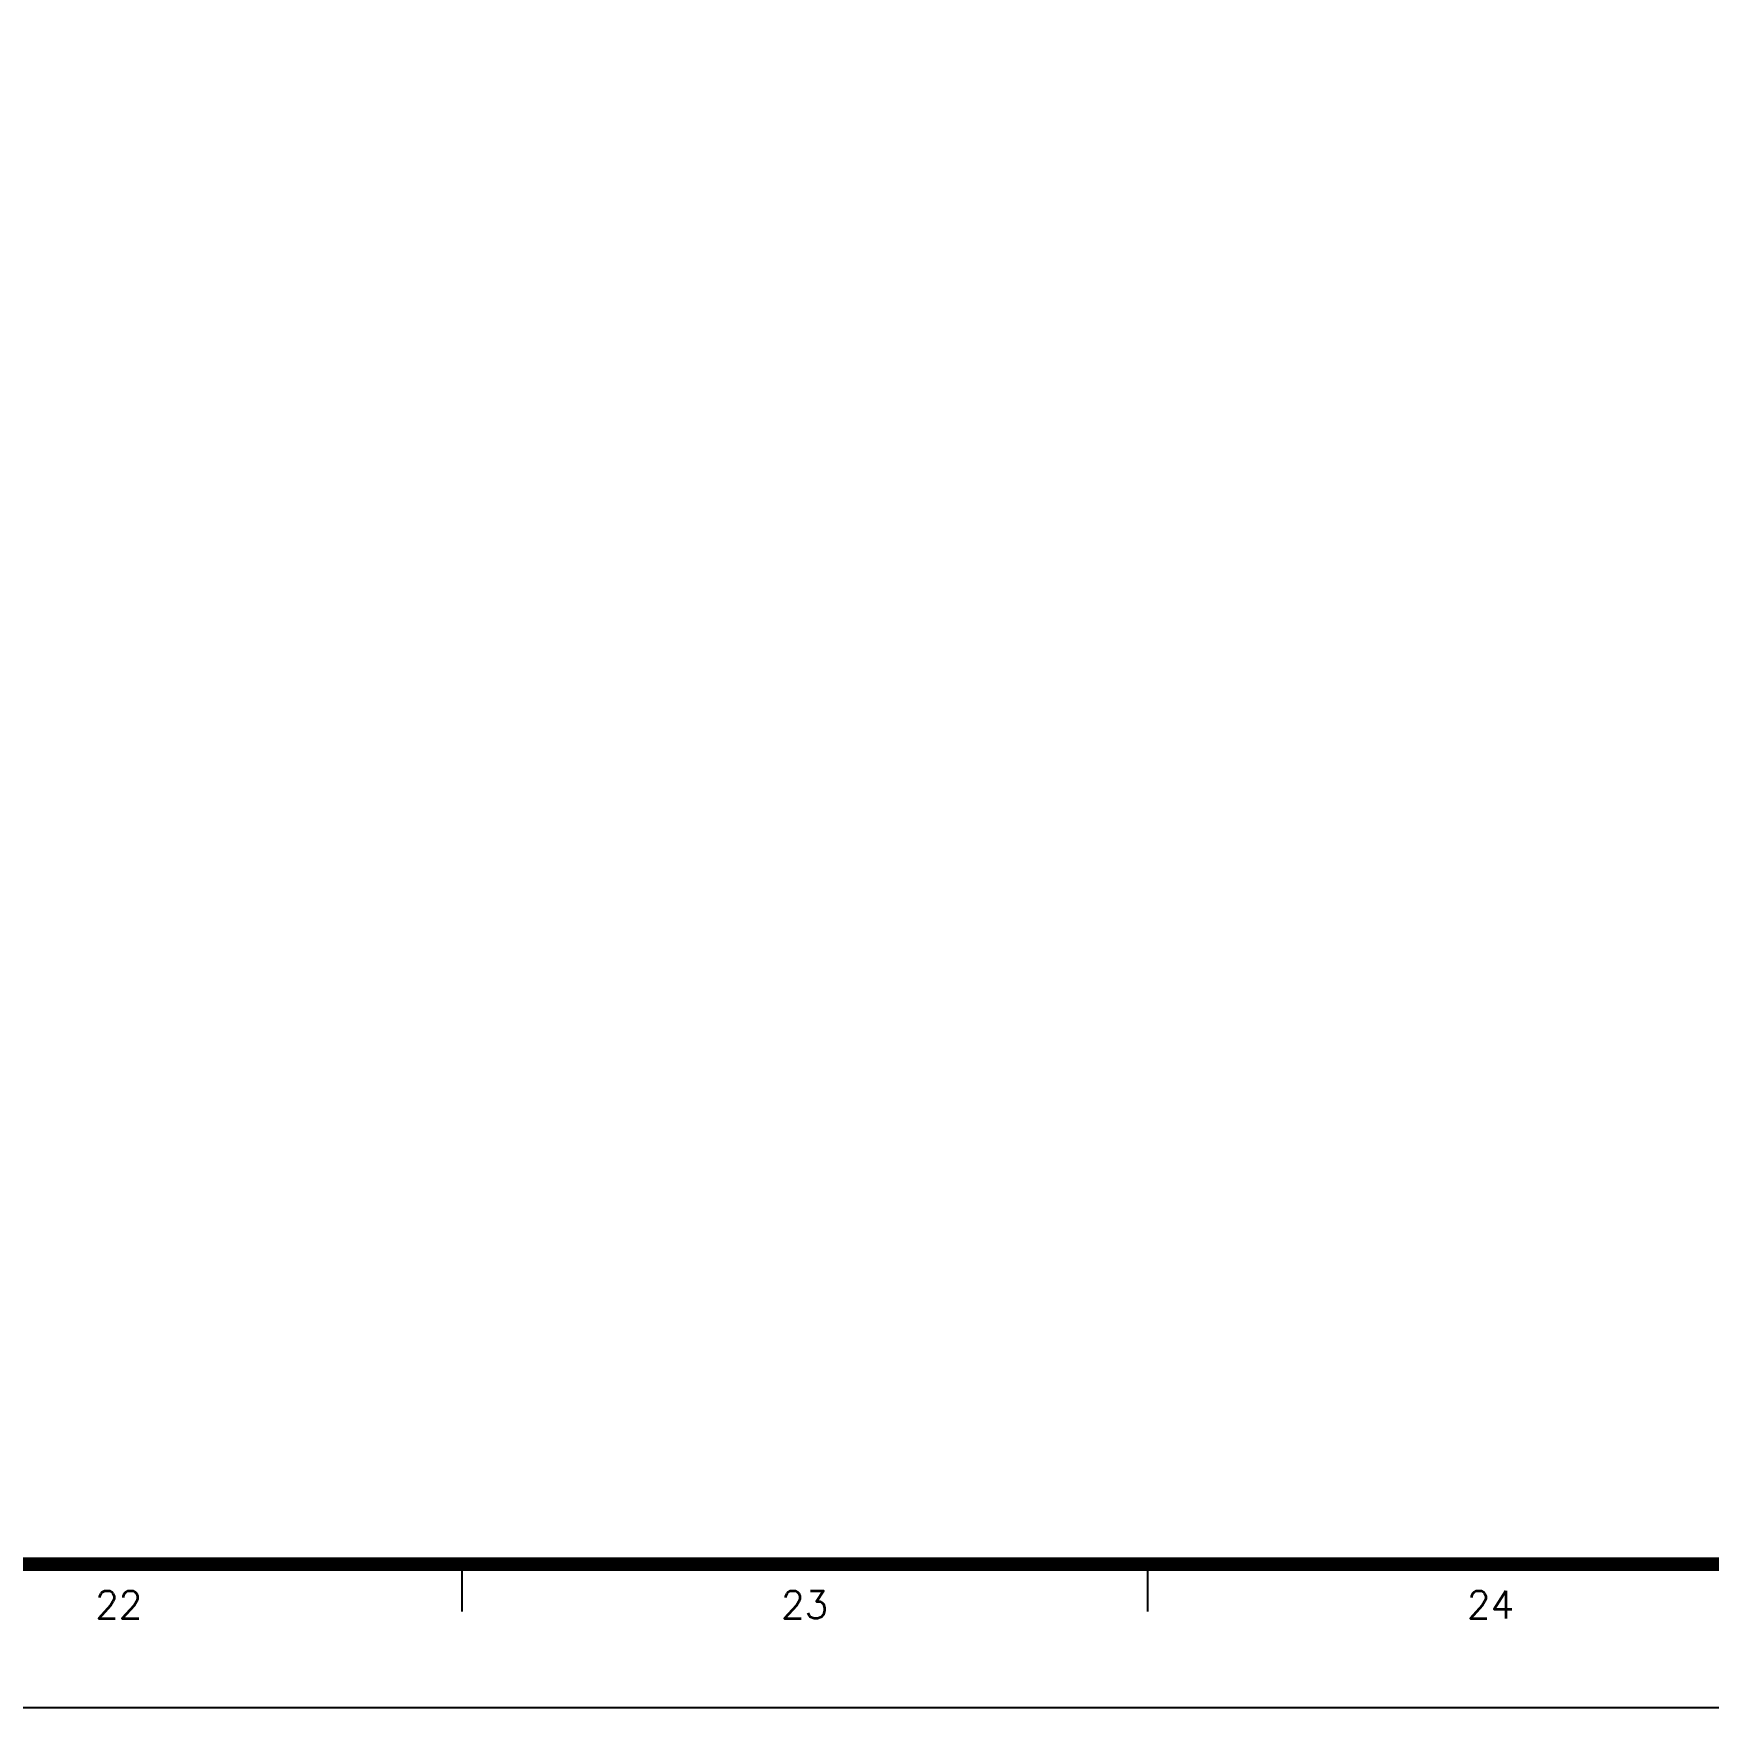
# Model space of a CAD drawing. Header units: inches. Extents: x -33398975359 to 508000, y -22013500442 to 738838.
# Drawn here: x 222878 to 235089, y 312438 to 324643 of the extents above; entities that cross this region are included whole.
import ezdxf
from ezdxf.enums import TextEntityAlignment as Align

# ---------------------------------------------------------------- set-up
doc = ezdxf.new("R2010")
doc.units = ezdxf.units.IN
doc.header["$LTSCALE"] = 1000
doc.header["$MEASUREMENT"] = 0
doc.layers.add('TK', color=7, linetype='Continuous', true_color=0xffffff)
doc.layers.add('ZG-图框层', color=4, linetype='Continuous', true_color=0x00ffff)
doc.styles.add('ISOCP', font='txt.shx', dxfattribs={"height": 0.2, "bigfont": 'gbcbig.shx'})

msp = doc.modelspace()

# ---------------------------------------------------------------- linework, layer by layer
at = {"layer": 'TK'}
for p, q in [((226000, 313530), (226000, 313138)), ((231000, 313530), (231000, 313138))]:
    msp.add_line(p, q, dxfattribs=at)
at = {"layer": 'ZG-图框层'}
msp.add_lwpolyline([(113500, 396538), (113500, 312438), (247300, 312438), (247300, 396538)], close=True, dxfattribs=at)
at = {"layer": 'ZG-图框层', "const_width": 100}
msp.add_lwpolyline([(116000, 313484), (116000, 395538), (246300, 395538), (246300, 313484)], close=True, dxfattribs=at)

# ---------------------------------------------------------------- texts
at = {"layer": 'TK', "style": 'ISOCP'}
for s, p in [('22', (223500, 313188)), ('23', (228500, 313188)), ('24', (233500, 313188))]:
    msp.add_text(s, height=200, dxfattribs=at).set_placement(p, align=Align.MIDDLE_CENTER)

doc.saveas('drawing.dxf')
